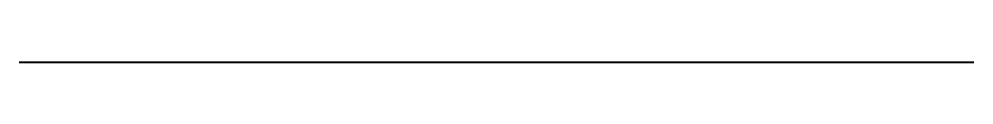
# Model space of a CAD drawing. Header units: millimetres. Extents: x 18313 to 118313, y 24069 to 24069.
import ezdxf

# ---------------------------------------------------------------- set-up
doc = ezdxf.new("R2010")
doc.units = ezdxf.units.MM
doc.layers.add('SiteMap', color=7, linetype='Continuous')

msp = doc.modelspace()

# ---------------------------------------------------------------- linework, layer by layer
at = {"layer": 'SiteMap', "lineweight": 40}
msp.add_line((18313, 24069), (118313, 24069), dxfattribs=at)

doc.saveas('drawing.dxf')
